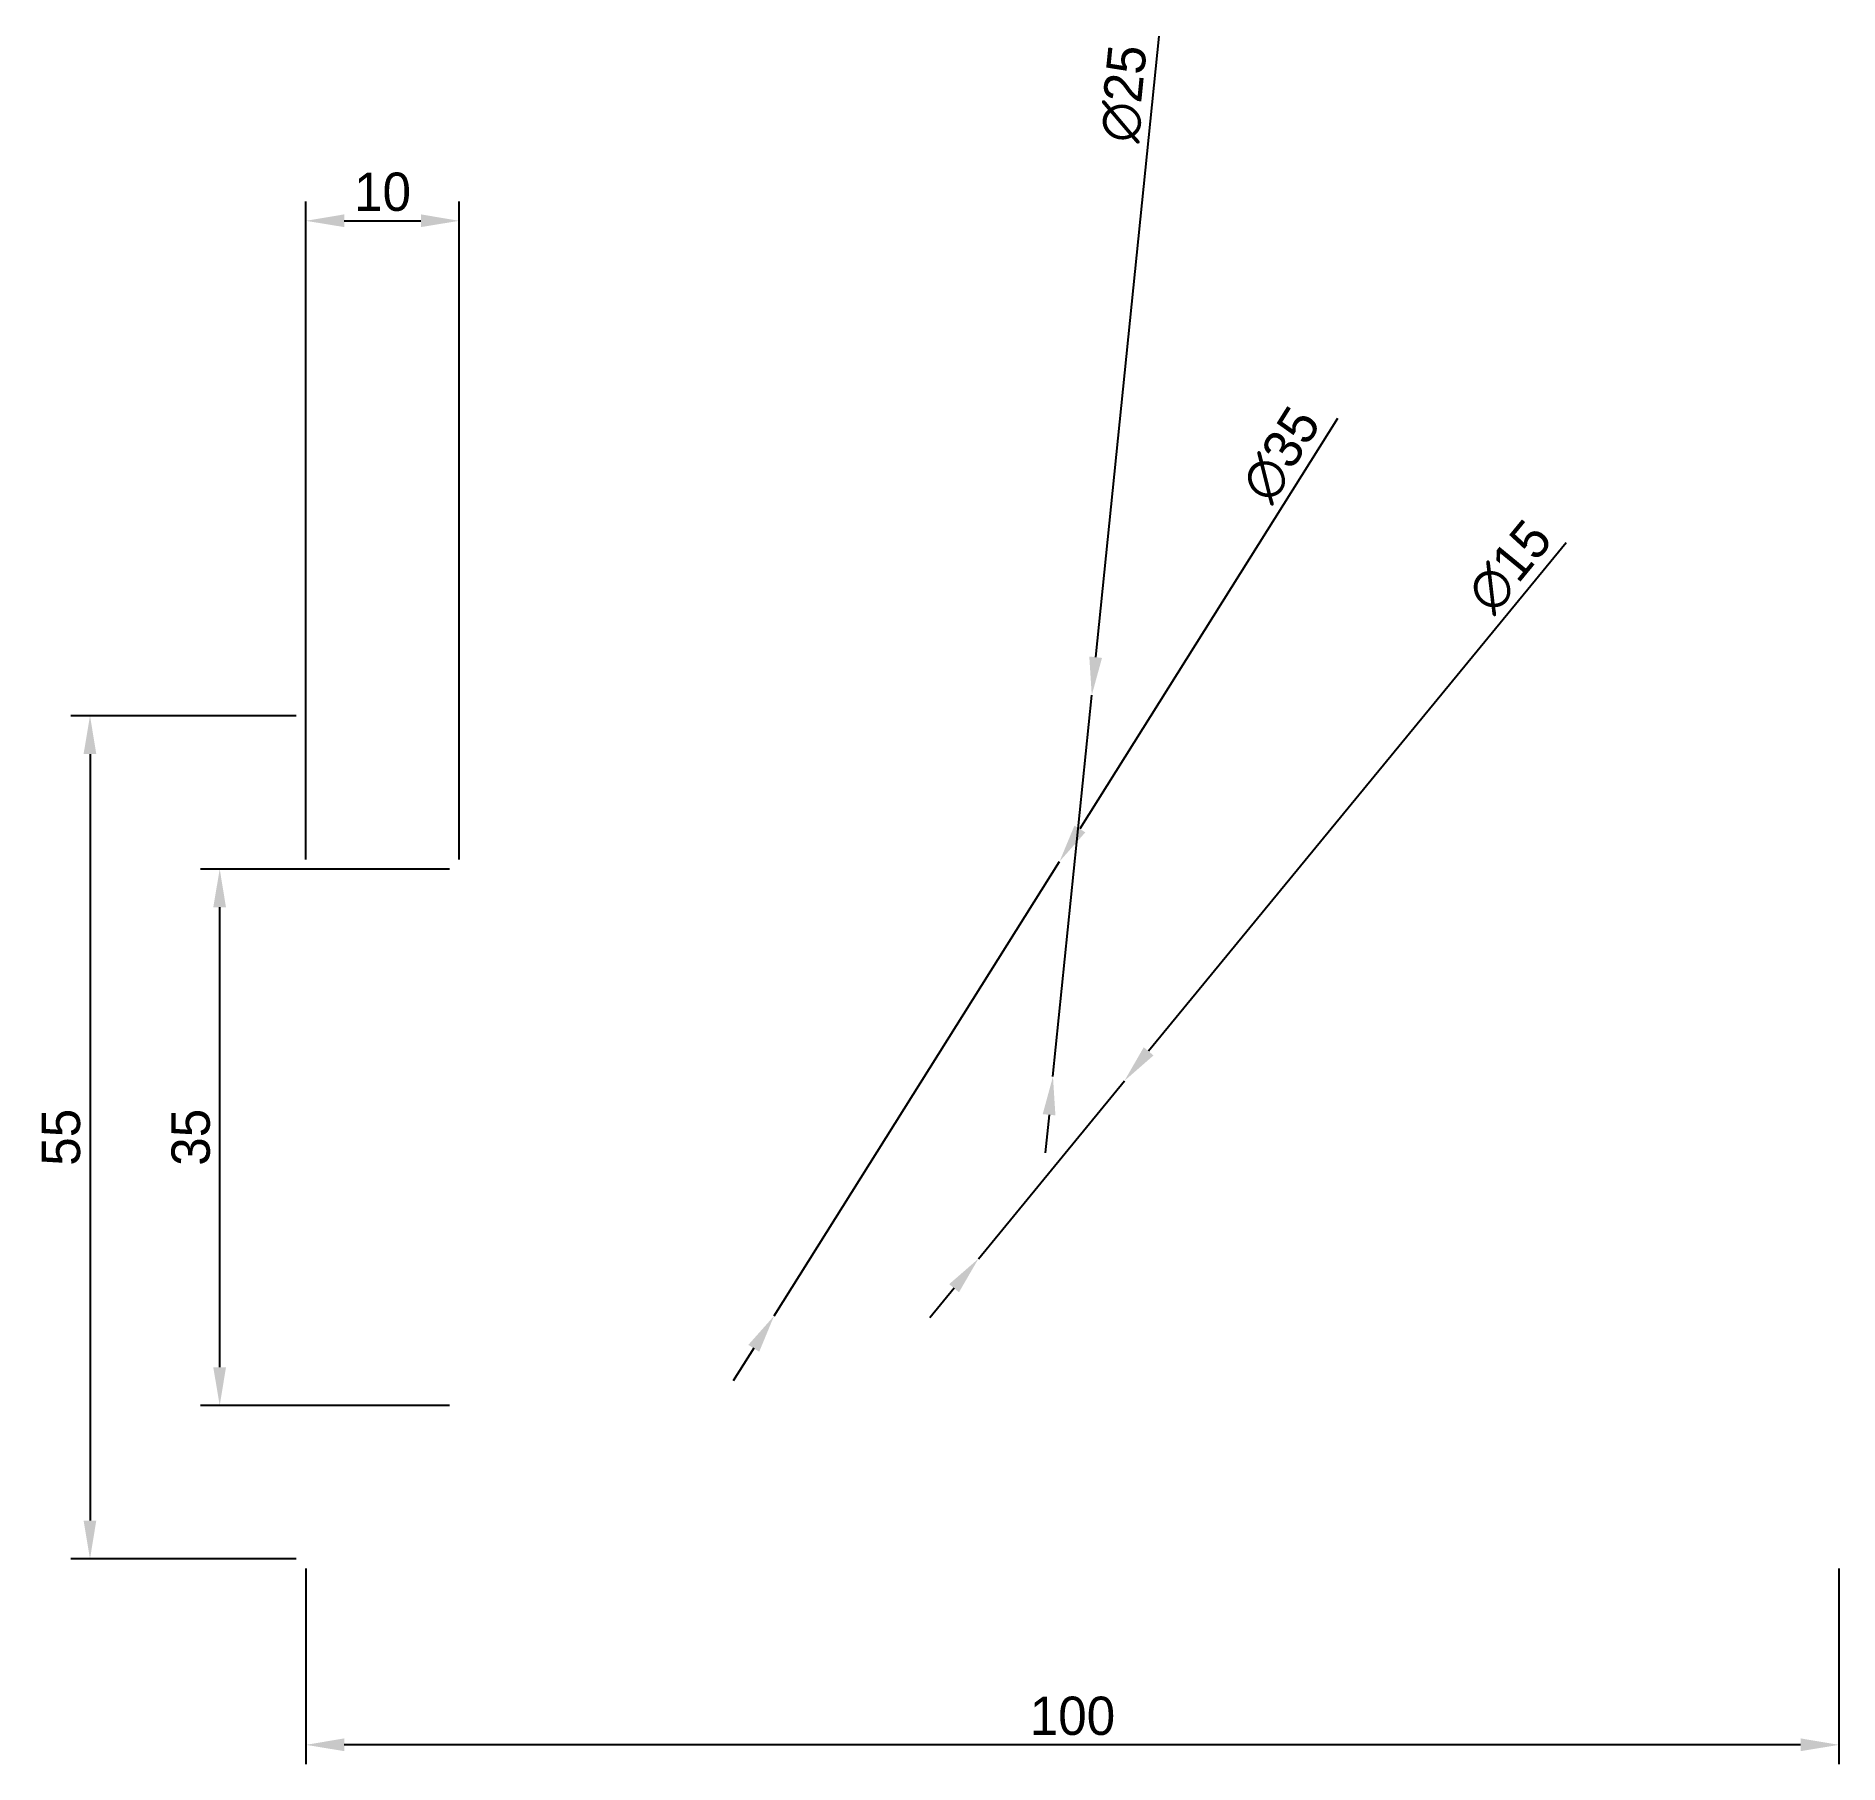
# Model space of a CAD drawing. Header units: millimetres. Extents: x 495 to 612, y 605 to 718.
import ezdxf

# ---------------------------------------------------------------- set-up
doc = ezdxf.new("R2010")
doc.units = ezdxf.units.MM
doc.dimstyles.new('ISO-25', dxfattribs={"dimtxt": 2.5, "dimasz": 2.5, "dimexe": 1.25, "dimexo": 0.625, "dimtad": 1, "dimtxsty": 'Standard', "dimcen": 2.5, "dimadec": 0, "dimazin": 0, "dimtfac": 1, "dimtmove": 0, "dimatfit": 3, "dimfxl": 1, "dimarcsym": 0})

# ---------------------------------------------------------------- blocks, each defined once
blk = doc.blocks.new('*D13')
at = {"color": 0, "lineweight": -2, "transparency": 16777216}
for p, q in [((512.17, 617.63), (512.17, 604.88)), ((612.17, 617.63), (612.17, 604.88)), ((609.67, 606.13), (514.67, 606.13))]:
    blk.add_line(p, q, dxfattribs=at)
at = {"color": 0, "transparency": 16777216}
for points in [[(514.67, 606.55), (514.67, 605.72), (512.17, 606.13)], [(609.67, 606.55), (609.67, 605.72), (612.17, 606.13)]]:
    blk.add_solid(points, dxfattribs=at)
at = {"layer": 'Defpoints', "color": 0, "transparency": 16777216}
for p in [(512.17, 618.26), (612.17, 618.26), (512.17, 606.13)]:
    blk.add_point(p, dxfattribs=at)
at = {"color": 0, "transparency": 16777216, "insert": (562.17, 608.01), "char_height": 2.5, "attachment_point": 5}
blk.add_mtext('100', dxfattribs=at)
blk = doc.blocks.new('*D14')
at = {"color": 0, "lineweight": -2, "transparency": 16777216}
for p, q in [((512.17, 663.88), (512.17, 706.79)), ((522.17, 663.88), (522.17, 706.79)), ((514.67, 705.54), (519.67, 705.54))]:
    blk.add_line(p, q, dxfattribs=at)
at = {"color": 0, "transparency": 16777216}
for points in [[(514.67, 705.96), (514.67, 705.13), (512.17, 705.54)], [(519.67, 705.96), (519.67, 705.13), (522.17, 705.54)]]:
    blk.add_solid(points, dxfattribs=at)
at = {"layer": 'Defpoints', "color": 0, "transparency": 16777216}
for p in [(522.17, 705.54), (512.17, 663.26, 10), (522.17, 663.26, 10)]:
    blk.add_point(p, dxfattribs=at)
at = {"color": 0, "transparency": 16777216, "insert": (517.17, 707.42), "char_height": 2.5, "attachment_point": 5}
blk.add_mtext('10', dxfattribs=at)
blk = doc.blocks.new('*D15')
at = {"color": 0, "lineweight": -2, "transparency": 16777216}
for p, q in [((511.54, 673.26), (496.84, 673.26)), ((498.09, 670.76), (498.09, 620.76)), ((511.54, 618.26), (496.84, 618.26))]:
    blk.add_line(p, q, dxfattribs=at)
at = {"color": 0, "transparency": 16777216}
for points in [[(497.67, 670.76), (498.5, 670.76), (498.09, 673.26)], [(497.67, 620.76), (498.5, 620.76), (498.09, 618.26)]]:
    blk.add_solid(points, dxfattribs=at)
at = {"layer": 'Defpoints', "color": 0, "transparency": 16777216}
for p in [(512.17, 673.26), (498.09, 618.26), (512.17, 618.26)]:
    blk.add_point(p, dxfattribs=at)
at = {"color": 0, "transparency": 16777216, "insert": (496.21, 645.76), "char_height": 2.5, "attachment_point": 5, "rotation": 90}
blk.add_mtext('55', dxfattribs=at)
blk = doc.blocks.new('*D16')
at = {"color": 0, "lineweight": -2, "transparency": 16777216}
for p, q in [((521.54, 663.26), (505.3, 663.26)), ((506.55, 630.76), (506.55, 660.76)), ((521.54, 628.26), (505.3, 628.26))]:
    blk.add_line(p, q, dxfattribs=at)
at = {"color": 0, "transparency": 16777216}
for points in [[(506.13, 660.76), (506.96, 660.76), (506.55, 663.26)], [(506.13, 630.76), (506.96, 630.76), (506.55, 628.26)]]:
    blk.add_solid(points, dxfattribs=at)
at = {"layer": 'Defpoints', "color": 0, "transparency": 16777216}
for p in [(506.55, 663.26), (522.17, 663.26), (522.17, 628.26)]:
    blk.add_point(p, dxfattribs=at)
at = {"color": 0, "transparency": 16777216, "insert": (504.67, 645.76), "char_height": 2.5, "attachment_point": 5, "rotation": 90}
blk.add_mtext('35', dxfattribs=at)
blk = doc.blocks.new('*D18')
at = {"color": 0, "lineweight": -2, "transparency": 16777216}
for p, q in [((579.47, 692.65), (562.65, 665.87)), ((542.71, 634.11), (561.33, 663.75)), ((541.38, 632), (540.05, 629.88))]:
    blk.add_line(p, q, dxfattribs=at)
at = {"color": 0, "transparency": 16777216}
for points in [[(562.3, 666.09), (563.01, 665.65), (561.33, 663.75)], [(541.03, 632.22), (541.74, 631.77), (542.71, 634.11)]]:
    blk.add_solid(points, dxfattribs=at)
at = {"layer": 'Defpoints', "color": 0, "transparency": 16777216}
for p in [(561.33, 663.75, 50), (542.71, 634.11, 50)]:
    blk.add_point(p, dxfattribs=at)
at = {"color": 0, "transparency": 16777216, "insert": (575.78, 690.3), "char_height": 2.5, "attachment_point": 5, "rotation": 57.8732}
blk.add_mtext('∅35', dxfattribs=at)
blk = doc.blocks.new('*D19')
at = {"color": 0, "lineweight": -2, "transparency": 16777216}
for p, q in [((594.38, 684.54), (567.14, 651.37)), ((556.04, 637.84), (565.56, 649.44)), ((554.45, 635.91), (552.86, 633.98))]:
    blk.add_line(p, q, dxfattribs=at)
at = {"color": 0, "transparency": 16777216}
for points in [[(566.82, 651.63), (567.46, 651.1), (565.56, 649.44)], [(554.13, 636.18), (554.77, 635.65), (556.04, 637.84)]]:
    blk.add_solid(points, dxfattribs=at)
at = {"layer": 'Defpoints', "color": 0, "transparency": 16777216}
for p in [(565.56, 649.44, 50), (556.04, 637.84, 50)]:
    blk.add_point(p, dxfattribs=at)
at = {"color": 0, "transparency": 16777216, "insert": (590.69, 682.99), "char_height": 2.5, "attachment_point": 5, "rotation": 50.606}
blk.add_mtext('∅15', dxfattribs=at)
blk = doc.blocks.new('*D20')
at = {"color": 0, "lineweight": -2, "transparency": 16777216}
for p, q in [((567.8, 717.59), (563.68, 677.07)), ((560.9, 649.72), (563.43, 674.59)), ((560.65, 647.23), (560.4, 644.74))]:
    blk.add_line(p, q, dxfattribs=at)
at = {"color": 0, "transparency": 16777216}
for points in [[(563.27, 677.12), (564.1, 677.03), (563.43, 674.59)], [(560.23, 647.27), (561.06, 647.19), (560.9, 649.72)]]:
    blk.add_solid(points, dxfattribs=at)
at = {"layer": 'Defpoints', "color": 0, "transparency": 16777216}
for p in [(563.43, 674.59, 15), (560.9, 649.72, 15)]:
    blk.add_point(p, dxfattribs=at)
at = {"color": 0, "transparency": 16777216, "insert": (565.54, 713.84), "char_height": 2.5, "attachment_point": 5, "rotation": 84.1939}
blk.add_mtext('∅25', dxfattribs=at)

msp = doc.modelspace()

# ---------------------------------------------------------------- dimensions: what is measured, and where the dimension line sits
for p1, p2, picture, middle in [((560.902, 649.716, 0.535), (563.431, 674.588, 0.535), '*D20', (567.404, 713.653, -14.465)), ((542.713, 634.113, 98.243), (561.326, 663.753, 98.243), '*D18', (577.368, 689.301, 48.243)), ((556.037, 637.844, 100), (565.556, 649.436, 100), '*D19', (592.136, 681.801, 50))]:
    dim = msp.add_diameter_dim_2p(p1=p1, p2=p2, dimstyle='ISO-25')
    dim.commit()
    dim.dimension.update_dxf_attribs({"geometry": picture, "text_midpoint": middle, "dimtype": 163})
for base, p1, p2, picture, middle in [((522.167, 705.543), (512.167, 663.257, 10), (522.167, 663.257, 10), '*D14', (517.167, 707.418)), ((512.167, 606.135), (612.167, 618.257), (512.167, 618.257), '*D13', (562.167, 608.01))]:
    dim = msp.add_linear_dim(base=base, p1=p1, p2=p2, dimstyle='ISO-25')
    dim.commit()
    dim.dimension.update_dxf_attribs({"geometry": picture, "text_midpoint": middle})
for base, p1, p2, picture, middle in [((498.086, 618.257), (512.167, 673.257), (512.167, 618.257), '*D15', (496.211, 645.757)), ((506.546, 663.257), (522.167, 628.257), (522.167, 663.257), '*D16', (504.671, 645.757))]:
    dim = msp.add_linear_dim(base=base, p1=p1, p2=p2, angle=90, dimstyle='ISO-25')
    dim.commit()
    dim.dimension.update_dxf_attribs({"geometry": picture, "text_midpoint": middle})

doc.saveas('drawing.dxf')
